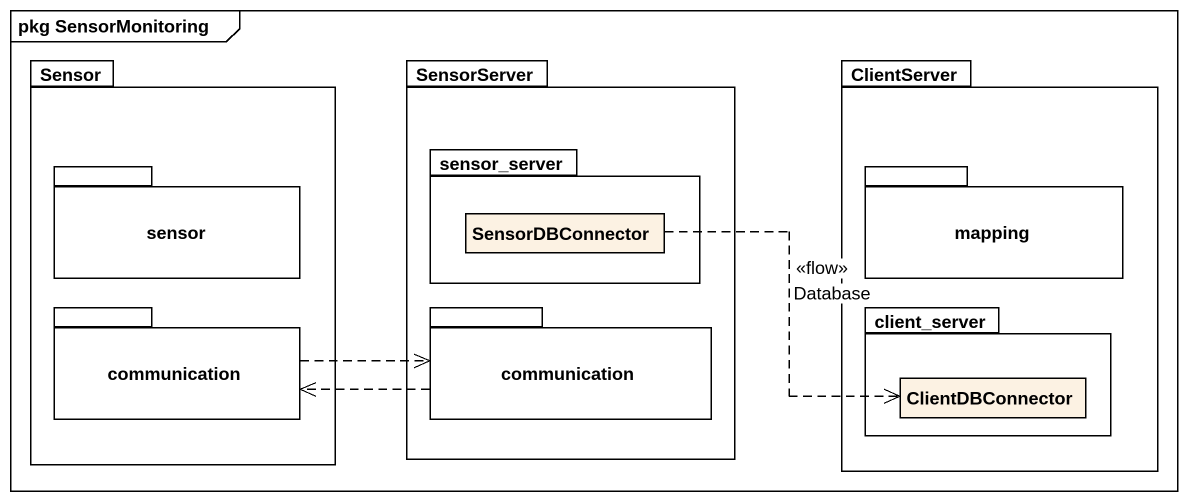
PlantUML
@startuml
mainframe pkg SensorMonitoring
hide circle
hide empty members
package Sensor {
  package sensor {
  }
  package communication {
  }
}
package SensorServer {
  package sensor_server {
    class SensorDBConnector
  }
  package "communication" as communication_2 {
  }
}
package ClientServer {
  package mapping {
  }
  package client_server {
    class ClientDBConnector
  }
}
SensorDBConnector .right.> ClientDBConnector : <<flow>>\nDatabase
communication .right.> communication_2
communication_2 .left.> communication
@enduml
